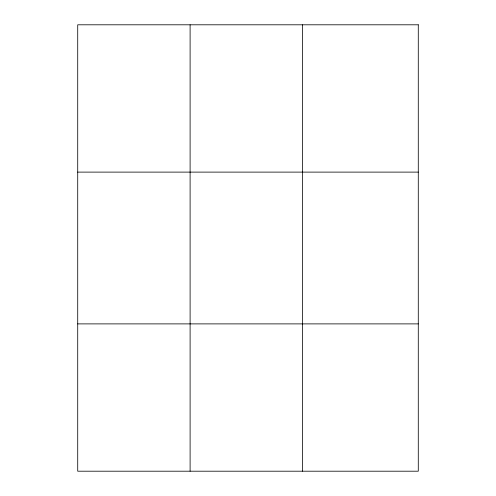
<?xml version="1.0" encoding="UTF-8"?>
<svg xmlns="http://www.w3.org/2000/svg" width="496" height="496" viewBox="0 0 496 496"><rect width="100%" height="100%" fill="white"/><g stroke="black" fill="none" stroke-linecap="round" stroke-linejoin="round"><path stroke-width="0.74" d="M190.104 471.2L190.104 24.8M302.492 471.2L302.492 24.8M77.717 172.112L418.283 172.112M77.717 323.888L418.283 323.888M418.283 24.8L418.283 471.2L77.717 471.2L77.717 24.8L418.283 24.8"/></g></svg>
